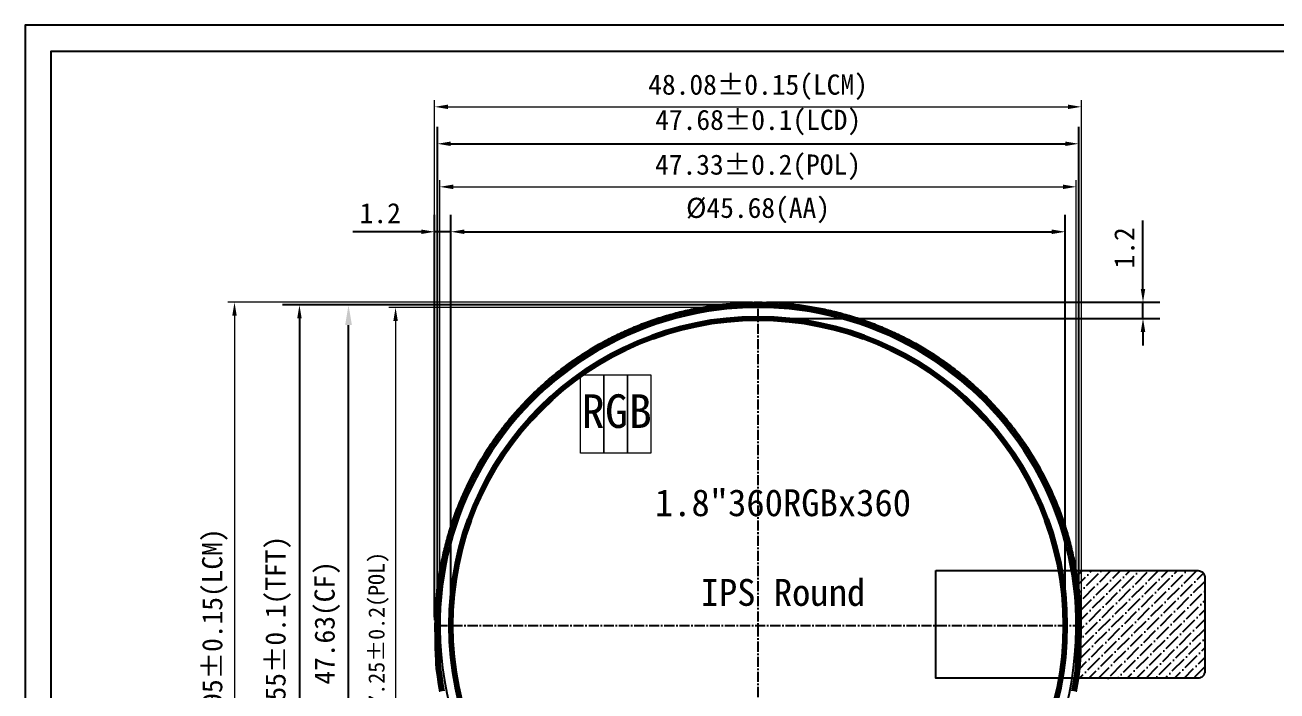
# Model space of a CAD drawing. Header units: millimetres. Extents: x 964 to 1197, y 231 to 421.
# Drawn here: x 963.7 to 1056.8, y 371.9 to 421.5 of the extents above; entities that cross this region are included whole.
import ezdxf

# ---------------------------------------------------------------- set-up
doc = ezdxf.new("R2010")
doc.units = ezdxf.units.MM
doc.linetypes.add('CENTER2', pattern=[1.125, 0.75, -0.125, 0.125, -0.125])
for name, color, linetype, lineweight in [('04.尺寸標註', 6, 'Continuous', 0), ('LAYOUT.drawing', 140, 'Continuous', 100), ('LCD_MAIN', 2, 'Continuous', 9), ('OUTLINE.drawing', 190, 'Continuous', 100)]:
    doc.layers.add(name, color=color, linetype=linetype, lineweight=lineweight)
doc.layers.add('dim', color=3, linetype='Continuous')
doc.layers.add('FRAME', color=154, linetype='Continuous')
doc.styles.get("Standard").update_dxf_attribs({"font": 'txt', "bigfont": 'gbcbig.shx'})
doc.styles.add('宋体', font='')
doc.styles.add('工程', font='gbenor.shx', dxfattribs={"width": 1.25, "bigfont": 'gbcbig.shx'})
doc.styles.get('宋体').set_extended_font_data('SimSun')
doc.dimstyles.get("Standard").update_dxf_attribs({"dimtxt": 0.18, "dimasz": 0.18, "dimexe": 0.18, "dimexo": 0.0625, "dimgap": 0.09, "dimtad": 0, "dimzin": 0, "dimdsep": 46, "dimtxsty": 'Standard', "dimcen": 0, "dimadec": 0, "dimazin": 0, "dimtfac": 1, "dimtofl": 0, "dimtmove": 0, "dimatfit": 3, "dimfxl": 1, "dimtolj": 1, "dimtzin": 0, "dimarcsym": 0})
doc.dimstyles.new('标准', dxfattribs={"dimtxt": 2, "dimasz": 1.8, "dimexe": 0.5, "dimexo": 0.4, "dimgap": 0.1, "dimtad": 1, "dimzin": 1, "dimdsep": 46, "dimtxsty": '工程', "dimblk": 'CLOSEDBLANK', "dimcen": 0.09, "dimclrd": 3, "dimclre": 3, "dimclrt": 3, "dimadec": 0, "dimazin": 0, "dimtfac": 1, "dimtofl": 0, "dimtmove": 0, "dimatfit": 3, "dimldrblk": 'CLOSEDBLANK', "dimfxl": 1, "dimtolj": 1, "dimlwd": 0, "dimlwe": 0, "dimarcsym": 0})

# ---------------------------------------------------------------- blocks, each defined once
blk = doc.blocks.new('*D97')
at = {"color": 7, "lineweight": 0, "transparency": 16777216}
for p, q in [((994.135, 377.191), (994.135, 415.868)), ((995.135, 415.368), (1041.219, 415.368)), ((1042.219, 377.191), (1042.219, 415.868))]:
    blk.add_line(p, q, dxfattribs=at)
at = {"color": 7, "transparency": 16777216}
for points in [[(995.135, 415.535), (995.135, 415.201), (994.135, 415.368)], [(1041.219, 415.535), (1041.219, 415.201), (1042.219, 415.368)]]:
    blk.add_solid(points, dxfattribs=at)
at = {"layer": 'Defpoints', "color": 0, "transparency": 16777216}
for p in [(1042.219, 415.368), (994.135, 376.791), (1042.219, 376.791)]:
    blk.add_point(p, dxfattribs=at)
at = {"color": 7, "transparency": 16777216, "insert": (1018.177, 416.823), "char_height": 1.5, "attachment_point": 5, "style": '宋体'}
blk.add_mtext('\\A1;48.08%%P0.15(LCM)', dxfattribs=at)
blk = doc.blocks.new('_ClosedBlank')
at = {"color": 0, "linetype": 'ByBlock', "lineweight": -2}
for p, q in [((-1, 0.167), (0, 0)), ((-1, 0.167), (-1, -0.167)), ((0, 0), (-1, -0.167))]:
    blk.add_line(p, q, dxfattribs=at)
blk = doc.blocks.new('*D98')
at = {"color": 7, "lineweight": 0, "transparency": 16777216}
for p, q in [((1017.777, 400.832), (978.752, 400.832)), ((979.252, 399.832), (979.252, 351.878)), ((1012.762, 350.878), (978.752, 350.878))]:
    blk.add_line(p, q, dxfattribs=at)
at = {"color": 7, "transparency": 16777216}
for points in [[(979.086, 399.832), (979.419, 399.832), (979.252, 400.832)], [(979.086, 351.878), (979.419, 351.878), (979.252, 350.878)]]:
    blk.add_solid(points, dxfattribs=at)
at = {"layer": 'Defpoints', "color": 0, "transparency": 16777216}
for p in [(1018.177, 400.832), (979.252, 350.878), (1013.162, 350.878)]:
    blk.add_point(p, dxfattribs=at)
at = {"color": 7, "transparency": 16777216, "insert": (977.797, 375.855), "char_height": 1.5, "attachment_point": 5, "rotation": 90, "style": '宋体'}
blk.add_mtext('\\A1;49.95%%P0.15(LCM)', dxfattribs=at)
blk = doc.blocks.new('*D101')
at = {"color": 7, "lineweight": 0, "transparency": 16777216}
for p, q in [((994.514, 377.186), (994.514, 409.919)), ((1041.84, 377.194), (1041.84, 409.919)), ((995.514, 409.419), (1040.84, 409.419))]:
    blk.add_line(p, q, dxfattribs=at)
at = {"color": 7, "transparency": 16777216}
for points in [[(995.514, 409.585), (995.514, 409.252), (994.514, 409.419)], [(1040.84, 409.585), (1040.84, 409.252), (1041.84, 409.419)]]:
    blk.add_solid(points, dxfattribs=at)
at = {"layer": 'Defpoints', "color": 0, "transparency": 16777216}
for p in [(1041.84, 409.419), (994.514, 376.786), (1041.84, 376.794)]:
    blk.add_point(p, dxfattribs=at)
at = {"color": 7, "transparency": 16777216, "insert": (1018.177, 410.874), "char_height": 1.5, "attachment_point": 5, "style": '宋体'}
blk.add_mtext('\\A1;47.33%%P0.2(POL)', dxfattribs=at)
blk = doc.blocks.new('*D102')
at = {"color": 7, "lineweight": 0, "transparency": 16777216}
for p, q in [((1017.777, 400.452), (990.73, 400.452)), ((991.23, 399.452), (991.23, 354.198)), ((1010.541, 353.198), (990.73, 353.198))]:
    blk.add_line(p, q, dxfattribs=at)
at = {"color": 7, "transparency": 16777216}
for points in [[(991.064, 399.452), (991.397, 399.452), (991.23, 400.452)], [(991.064, 354.198), (991.397, 354.198), (991.23, 353.198)]]:
    blk.add_solid(points, dxfattribs=at)
at = {"layer": 'Defpoints', "color": 0, "transparency": 16777216}
for p in [(1018.177, 400.452), (991.23, 353.198), (1010.941, 353.198)]:
    blk.add_point(p, dxfattribs=at)
at = {"color": 7, "transparency": 16777216, "insert": (989.966, 376.138), "char_height": 1.2, "attachment_point": 5, "rotation": 90, "style": '宋体'}
blk.add_mtext('\\A1;47.25%%P0.2(POL)', dxfattribs=at)
blk = doc.blocks.new('*D103')
at = {"layer": '04.尺寸標註', "color": 7, "lineweight": -2, "transparency": 16777216}
for p, q in [((995.335, 377.416), (995.335, 407.327)), ((1041.019, 377.415), (1041.019, 407.327)), ((996.335, 406.077), (1040.019, 406.077))]:
    blk.add_line(p, q, dxfattribs=at)
at = {"layer": '04.尺寸標註', "color": 7, "transparency": 16777216}
for points in [[(996.335, 406.244), (996.335, 405.911), (995.335, 406.077)], [(1040.019, 406.244), (1040.019, 405.911), (1041.019, 406.077)]]:
    blk.add_solid(points, dxfattribs=at)
at = {"layer": 'Defpoints', "color": 0, "transparency": 16777216}
for p in [(1041.019, 406.077), (995.335, 376.791), (1041.019, 376.79)]:
    blk.add_point(p, dxfattribs=at)
at = {"layer": '04.尺寸標註', "color": 7, "transparency": 16777216, "insert": (1018.177, 407.658), "char_height": 1.5, "attachment_point": 5, "style": '宋体'}
blk.add_mtext('%%C45.68(AA)', dxfattribs=at)
blk = doc.blocks.new('*D104')
at = {"layer": '04.尺寸標註', "color": 7, "lineweight": -2, "transparency": 16777216}
for p, q in [((994.335, 377.411), (994.335, 413.872)), ((1042.019, 377.415), (1042.019, 413.872)), ((995.335, 412.622), (1041.019, 412.622))]:
    blk.add_line(p, q, dxfattribs=at)
at = {"layer": '04.尺寸標註', "color": 7, "transparency": 16777216}
for points in [[(995.335, 412.788), (995.335, 412.455), (994.335, 412.622)], [(1041.019, 412.788), (1041.019, 412.455), (1042.019, 412.622)]]:
    blk.add_solid(points, dxfattribs=at)
at = {"layer": 'Defpoints', "color": 0, "transparency": 16777216}
for p in [(1042.019, 412.622), (994.335, 376.786), (1042.019, 376.79)]:
    blk.add_point(p, dxfattribs=at)
at = {"layer": '04.尺寸標註', "color": 7, "transparency": 16777216, "insert": (1018.187, 414.202), "char_height": 1.5, "attachment_point": 5, "style": '宋体'}
blk.add_mtext('47.68%%P0.1(LCD)', dxfattribs=at)
blk = doc.blocks.new('*D105')
at = {"layer": '04.尺寸標註', "color": 7, "lineweight": -2, "transparency": 16777216}
for p, q in [((1017.552, 400.632), (982.83, 400.632)), ((984.08, 399.632), (984.08, 352.078)), ((1012.561, 351.078), (982.83, 351.078))]:
    blk.add_line(p, q, dxfattribs=at)
at = {"layer": '04.尺寸標註', "color": 7, "transparency": 16777216}
for points in [[(983.914, 399.632), (984.247, 399.632), (984.08, 400.632)], [(983.914, 352.078), (984.247, 352.078), (984.08, 351.078)]]:
    blk.add_solid(points, dxfattribs=at)
at = {"layer": 'Defpoints', "color": 0, "transparency": 16777216}
for p in [(1018.177, 400.632), (984.08, 351.078), (1013.186, 351.078)]:
    blk.add_point(p, dxfattribs=at)
at = {"layer": '04.尺寸標註', "color": 7, "transparency": 16777216, "insert": (982.5, 375.813), "char_height": 1.5, "attachment_point": 5, "rotation": 90, "style": '宋体'}
blk.add_mtext('49.55%%P0.1(TFT)', dxfattribs=at)
blk = doc.blocks.new('*D106')
at = {"layer": '04.尺寸標註', "color": 7, "lineweight": -2, "transparency": 16777216}
for p, q in [((1017.552, 400.632), (986.481, 400.632)), ((987.731, 354.498), (987.731, 399.132)), ((1008.062, 352.998), (986.481, 352.998))]:
    blk.add_line(p, q, dxfattribs=at)
at = {"layer": '04.尺寸標註', "color": 7, "transparency": 16777216}
for points in [[(987.481, 399.132), (987.981, 399.132), (987.731, 400.632)], [(987.481, 354.498), (987.981, 354.498), (987.731, 352.998)]]:
    blk.add_solid(points, dxfattribs=at)
at = {"layer": 'Defpoints', "color": 0, "transparency": 16777216}
for p in [(987.731, 400.632), (1018.177, 400.632), (1008.687, 352.998)]:
    blk.add_point(p, dxfattribs=at)
at = {"layer": '04.尺寸標註', "color": 7, "transparency": 16777216, "insert": (986.15, 376.993), "char_height": 1.5, "attachment_point": 5, "rotation": 90, "style": '宋体'}
blk.add_mtext('47.63(CF)', dxfattribs=at)
blk = doc.blocks.new('*D107')
at = {"layer": '04.尺寸標註', "color": 7, "lineweight": -2, "transparency": 16777216}
for p, q in [((994.135, 377.416), (994.135, 407.327)), ((995.335, 377.411), (995.335, 407.327)), ((993.135, 406.077), (988.044, 406.077)), ((995.335, 406.077), (994.135, 406.077)), ((996.335, 406.077), (997.335, 406.077))]:
    blk.add_line(p, q, dxfattribs=at)
at = {"layer": '04.尺寸標註', "color": 7, "transparency": 16777216}
for points in [[(993.135, 406.244), (993.135, 405.911), (994.135, 406.077)], [(996.335, 406.244), (996.335, 405.911), (995.335, 406.077)]]:
    blk.add_solid(points, dxfattribs=at)
at = {"layer": 'Defpoints', "color": 0, "transparency": 16777216}
for p in [(994.135, 406.077), (994.135, 376.791), (995.335, 376.786)]:
    blk.add_point(p, dxfattribs=at)
at = {"layer": '04.尺寸標註', "color": 7, "transparency": 16777216, "insert": (990.089, 407.452), "char_height": 1.5, "attachment_point": 5, "style": '宋体'}
blk.add_mtext('1.2', dxfattribs=at)
blk = doc.blocks.new('*D108')
at = {"layer": '04.尺寸標註', "color": 7, "lineweight": -2, "transparency": 16777216}
for p, q in [((1046.798, 401.832), (1046.798, 406.923)), ((1018.802, 400.832), (1048.048, 400.832)), ((1046.798, 399.632), (1046.798, 400.832)), ((1018.802, 399.632), (1048.048, 399.632)), ((1046.798, 398.632), (1046.798, 397.632))]:
    blk.add_line(p, q, dxfattribs=at)
at = {"layer": '04.尺寸標註', "color": 7, "transparency": 16777216}
for points in [[(1046.631, 401.832), (1046.965, 401.832), (1046.798, 400.832)], [(1046.631, 398.632), (1046.965, 398.632), (1046.798, 399.632)]]:
    blk.add_solid(points, dxfattribs=at)
at = {"layer": 'Defpoints', "color": 0, "transparency": 16777216}
for p in [(1018.177, 400.832), (1046.798, 400.832), (1018.177, 399.632)]:
    blk.add_point(p, dxfattribs=at)
at = {"layer": '04.尺寸標註', "color": 7, "transparency": 16777216, "insert": (1045.423, 404.878), "char_height": 1.5, "attachment_point": 5, "rotation": 90, "style": '宋体'}
blk.add_mtext('1.2', dxfattribs=at)

msp = doc.modelspace()

# ---------------------------------------------------------------- hatches: boundary and pattern name
at = {"layer": 'dim'}
h = msp.add_hatch(dxfattribs=at)
h.set_pattern_fill('ANSI36', color=5, scale=4, style=0)
h.set_pattern_definition([(45, (341.6884, -4044.76467), (0.265165043, 0.972271824), [1.25, -0.25, 0, -0.25])])
h.paths.add_polyline_path([(1051.394, 380.383, 0.414214), (1050.894, 380.883), (1042.044, 380.883), (1042.044, 372.883), (1050.894, 372.883, 0.414214), (1051.394, 373.383)])

# ---------------------------------------------------------------- linework, layer by layer
at = {"color": 1, "linetype": 'CENTER2'}
for p, q in [((1018.177, 348.976), (1018.177, 400.632)), ((994.335, 376.794), (1042.019, 376.794))]:
    msp.add_line(p, q, dxfattribs=at)
at = {"color": 6}
for centre, radius, start, end in [((1018.177, 376.789), 23.663, 359.43629, 180.56371), ((1019.769, 376.861), 25.256, 180.69161, 249.54149), ((1016.585, 376.861), 25.256, 290.4585, 359.30841)]:
    msp.add_arc(centre, radius, start, end, dxfattribs=at)
at = {"layer": 'dim', "color": 5}
msp.add_lwpolyline([(1031.394, 380.883), (1050.894, 380.883, -0.414214), (1051.394, 380.383), (1051.394, 373.383, -0.414214), (1050.894, 372.883), (1031.394, 372.883)], format="xyb", close=True, dxfattribs=at)
at = {"layer": 'FRAME', "color": 7}
for points in [[(1197.348, 421.451), (963.68, 421.451), (963.68, 230.673), (1197.348, 230.673)], [(1195.401, 232.173), (965.628, 232.173), (965.628, 419.504), (1195.401, 419.504)]]:
    msp.add_lwpolyline(points, close=True, dxfattribs=at)
at = {"layer": 'LAYOUT.drawing', "color": 7, "linetype": 'Continuous', "lineweight": 9}
msp.add_lwpolyline([(1041.849, 371.867), (1041.948, 372.408), (1042.041, 372.982), (1042.125, 373.606), (1042.154, 373.937), (1042.164, 374.187), (1042.189, 374.66), (1042.201, 375.135), (1042.21, 375.608), (1042.216, 376.081), (1042.219, 376.554), (1042.219, 376.791), (1042.218, 376.938), (1042.217, 377.085), (1042.215, 377.233), (1042.212, 377.38), (1042.207, 377.528), (1042.202, 377.675), (1042.197, 377.823), (1042.19, 377.97), (1042.182, 378.117), (1042.174, 378.264), (1042.164, 378.412), (1042.154, 378.559), (1042.142, 378.706), (1042.13, 378.853), (1042.117, 379), (1042.103, 379.147), (1042.088, 379.293), (1042.072, 379.44), (1042.056, 379.587), (1042.038, 379.733), (1042.019, 379.88), (1042, 380.026), (1041.98, 380.172), (1041.959, 380.318), (1041.936, 380.464), (1041.913, 380.609), (1041.89, 380.755), (1041.865, 380.9), (1041.839, 381.046), (1041.813, 381.191), (1041.785, 381.336), (1041.757, 381.481), (1041.728, 381.625), (1041.697, 381.77), (1041.666, 381.914), (1041.635, 382.058), (1041.602, 382.202), (1041.568, 382.345), (1041.534, 382.489), (1041.498, 382.632), (1041.462, 382.775), (1041.425, 382.918), (1041.387, 383.06), (1041.348, 383.202), (1041.308, 383.345), (1041.267, 383.486), (1041.226, 383.628), (1041.184, 383.769), (1041.14, 383.91), (1041.096, 384.051), (1041.051, 384.192), (1041.005, 384.332), (1040.959, 384.472), (1040.911, 384.611), (1040.863, 384.751), (1040.813, 384.89), (1040.763, 385.028), (1040.712, 385.167), (1040.66, 385.305), (1040.608, 385.443), (1040.554, 385.58), (1040.5, 385.717), (1040.445, 385.854), (1040.389, 385.991), (1040.332, 386.127), (1040.274, 386.263), (1040.216, 386.398), (1040.156, 386.533), (1040.096, 386.668), (1040.035, 386.802), (1039.973, 386.936), (1039.91, 387.069), (1039.847, 387.203), (1039.783, 387.335), (1039.718, 387.468), (1039.652, 387.6), (1039.585, 387.731), (1039.517, 387.862), (1039.449, 387.993), (1039.38, 388.124), (1039.31, 388.253), (1039.239, 388.383), (1039.168, 388.512), (1039.095, 388.64), (1039.022, 388.769), (1038.948, 388.896), (1038.874, 389.023), (1038.798, 389.15), (1038.722, 389.277), (1038.645, 389.402), (1038.567, 389.528), (1038.489, 389.653), (1038.409, 389.777), (1038.329, 389.901), (1038.249, 390.024), (1038.167, 390.147), (1038.085, 390.27), (1038.002, 390.392), (1037.918, 390.513), (1037.833, 390.634), (1037.748, 390.754), (1037.662, 390.874), (1037.575, 390.993), (1037.487, 391.112), (1037.399, 391.23), (1037.31, 391.348), (1037.221, 391.465), (1037.13, 391.582), (1037.039, 391.698), (1036.947, 391.813), (1036.855, 391.928), (1036.761, 392.042), (1036.668, 392.156), (1036.573, 392.269), (1036.478, 392.382), (1036.382, 392.494), (1036.285, 392.605), (1036.187, 392.716), (1036.089, 392.826), (1035.991, 392.936), (1035.891, 393.045), (1035.791, 393.153), (1035.691, 393.261), (1035.589, 393.368), (1035.487, 393.475), (1035.384, 393.581), (1035.281, 393.686), (1035.177, 393.79), (1035.072, 393.894), (1034.967, 393.998), (1034.861, 394.1), (1034.755, 394.203), (1034.648, 394.304), (1034.54, 394.405), (1034.431, 394.505), (1034.322, 394.604), (1034.213, 394.703), (1034.103, 394.801), (1033.992, 394.898), (1033.88, 394.995), (1033.768, 395.091), (1033.656, 395.186), (1033.543, 395.281), (1033.429, 395.375), (1033.315, 395.468), (1033.2, 395.561), (1033.084, 395.653), (1032.968, 395.744), (1032.852, 395.834), (1032.734, 395.924), (1032.617, 396.013), (1032.499, 396.101), (1032.38, 396.188), (1032.261, 396.275), (1032.141, 396.361), (1032.02, 396.447), (1031.899, 396.531), (1031.778, 396.615), (1031.656, 396.698), (1031.534, 396.78), (1031.411, 396.862), (1031.287, 396.943), (1031.164, 397.023), (1031.039, 397.102), (1030.914, 397.181), (1030.789, 397.258), (1030.663, 397.335), (1030.537, 397.412), (1030.41, 397.487), (1030.283, 397.562), (1030.155, 397.636), (1030.027, 397.709), (1029.898, 397.781), (1029.769, 397.853), (1029.64, 397.923), (1029.51, 397.993), (1029.38, 398.062), (1029.249, 398.131), (1029.118, 398.198), (1028.986, 398.265), (1028.854, 398.331), (1028.722, 398.396), (1028.589, 398.46), (1028.456, 398.524), (1028.322, 398.587), (1028.189, 398.648), (1028.054, 398.709), (1027.92, 398.77), (1027.785, 398.829), (1027.649, 398.888), (1027.513, 398.945), (1027.377, 399.002), (1027.241, 399.058), (1027.104, 399.113), (1026.967, 399.168), (1026.829, 399.221), (1026.692, 399.274), (1026.553, 399.326), (1026.415, 399.377), (1026.276, 399.427), (1026.137, 399.476), (1025.998, 399.524), (1025.858, 399.572), (1025.718, 399.619), (1025.578, 399.665), (1025.438, 399.71), (1025.297, 399.754), (1025.156, 399.797), (1025.014, 399.839), (1024.873, 399.881), (1024.731, 399.922), (1024.589, 399.961), (1024.447, 400), (1024.304, 400.038), (1024.161, 400.075), (1024.018, 400.112), (1023.875, 400.147), (1023.732, 400.182), (1023.588, 400.215), (1023.444, 400.248), (1023.3, 400.28), (1023.156, 400.311), (1023.012, 400.341), (1022.867, 400.37), (1022.722, 400.399), (1022.577, 400.426), (1022.432, 400.453), (1022.287, 400.478), (1022.142, 400.503), (1021.996, 400.527), (1021.85, 400.55), (1021.704, 400.572), (1021.558, 400.593), (1021.412, 400.613), (1021.266, 400.633), (1021.12, 400.651), (1020.973, 400.669), (1020.827, 400.686), (1020.68, 400.702), (1020.533, 400.716), (1020.386, 400.73), (1020.239, 400.744), (1020.092, 400.756), (1019.945, 400.767), (1019.798, 400.777), (1019.651, 400.787), (1019.504, 400.796), (1019.356, 400.803), (1019.209, 400.81), (1019.062, 400.816), (1018.914, 400.821), (1018.767, 400.825), (1018.619, 400.828), (1018.472, 400.83), (1018.324, 400.832), (1018.177, 400.832), (1018.029, 400.832), (1017.882, 400.83), (1017.734, 400.828), (1017.587, 400.825), (1017.439, 400.821), (1017.292, 400.816), (1017.144, 400.81), (1016.997, 400.803), (1016.85, 400.796), (1016.702, 400.787), (1016.555, 400.777), (1016.408, 400.767), (1016.261, 400.756), (1016.114, 400.744), (1015.967, 400.73), (1015.82, 400.716), (1015.673, 400.702), (1015.527, 400.686), (1015.38, 400.669), (1015.234, 400.651), (1015.087, 400.633), (1014.941, 400.613), (1014.795, 400.593), (1014.649, 400.572), (1014.503, 400.55), (1014.357, 400.527), (1014.212, 400.503), (1014.066, 400.478), (1013.921, 400.453), (1013.776, 400.426), (1013.631, 400.399), (1013.486, 400.37), (1013.342, 400.341), (1013.197, 400.311), (1013.053, 400.28), (1012.909, 400.248), (1012.765, 400.215), (1012.622, 400.182), (1012.478, 400.147), (1012.335, 400.112), (1012.192, 400.075), (1012.049, 400.038), (1011.907, 400), (1011.764, 399.961), (1011.622, 399.922), (1011.481, 399.881), (1011.339, 399.839), (1011.198, 399.797), (1011.057, 399.754), (1010.916, 399.71), (1010.775, 399.665), (1010.635, 399.619), (1010.495, 399.572), (1010.356, 399.524), (1010.216, 399.476), (1010.077, 399.427), (1009.939, 399.377), (1009.8, 399.326), (1009.662, 399.274), (1009.524, 399.221), (1009.387, 399.168), (1009.25, 399.113), (1009.113, 399.058), (1008.976, 399.002), (1008.84, 398.945), (1008.704, 398.888), (1008.569, 398.829), (1008.434, 398.77), (1008.299, 398.709), (1008.165, 398.648), (1008.031, 398.587), (1007.897, 398.524), (1007.764, 398.46), (1007.632, 398.396), (1007.499, 398.331), (1007.367, 398.265), (1007.236, 398.198), (1007.104, 398.131), (1006.974, 398.062), (1006.843, 397.993), (1006.714, 397.923), (1006.584, 397.853), (1006.455, 397.781), (1006.326, 397.709), (1006.198, 397.636), (1006.071, 397.562), (1005.943, 397.487), (1005.817, 397.412), (1005.69, 397.335), (1005.565, 397.258), (1005.439, 397.181), (1005.314, 397.102), (1005.19, 397.023), (1005.066, 396.943), (1004.943, 396.862), (1004.82, 396.78), (1004.697, 396.698), (1004.575, 396.615), (1004.454, 396.531), (1004.333, 396.447), (1004.213, 396.361), (1004.093, 396.275), (1003.974, 396.188), (1003.855, 396.101), (1003.737, 396.013), (1003.619, 395.924), (1003.502, 395.834), (1003.385, 395.744), (1003.269, 395.653), (1003.154, 395.561), (1003.039, 395.468), (1002.925, 395.375), (1002.811, 395.281), (1002.698, 395.186), (1002.585, 395.091), (1002.473, 394.995), (1002.362, 394.898), (1002.251, 394.801), (1002.141, 394.703), (1002.031, 394.604), (1001.922, 394.505), (1001.814, 394.405), (1001.706, 394.304), (1001.599, 394.203), (1001.492, 394.1), (1001.386, 393.998), (1001.281, 393.894), (1001.176, 393.79), (1001.073, 393.686), (1000.969, 393.581), (1000.866, 393.475), (1000.764, 393.368), (1000.663, 393.261), (1000.562, 393.153), (1000.462, 393.045), (1000.363, 392.936), (1000.264, 392.826), (1000.166, 392.716), (1000.069, 392.605), (999.972, 392.494), (999.876, 392.382), (999.781, 392.269), (999.686, 392.156), (999.592, 392.042), (999.499, 391.928), (999.406, 391.813), (999.314, 391.698), (999.223, 391.582), (999.133, 391.465), (999.043, 391.348), (998.954, 391.23), (998.866, 391.112), (998.779, 390.993), (998.692, 390.874), (998.606, 390.754), (998.52, 390.634), (998.436, 390.513), (998.352, 390.392), (998.269, 390.27), (998.187, 390.147), (998.105, 390.024), (998.024, 389.901), (997.944, 389.777), (997.865, 389.653), (997.786, 389.528), (997.708, 389.402), (997.631, 389.277), (997.555, 389.15), (997.48, 389.023), (997.405, 388.896), (997.331, 388.769), (997.258, 388.64), (997.186, 388.512), (997.114, 388.383), (997.044, 388.253), (996.974, 388.124), (996.904, 387.993), (996.836, 387.862), (996.769, 387.731), (996.702, 387.6), (996.636, 387.468), (996.571, 387.335), (996.507, 387.203), (996.443, 387.069), (996.38, 386.936), (996.319, 386.802), (996.258, 386.668), (996.197, 386.533), (996.138, 386.398), (996.079, 386.263), (996.022, 386.127), (995.965, 385.991), (995.909, 385.854), (995.854, 385.717), (995.799, 385.58), (995.746, 385.443), (995.693, 385.305), (995.641, 385.167), (995.59, 385.028), (995.54, 384.89), (995.491, 384.751), (995.442, 384.611), (995.395, 384.472), (995.348, 384.332), (995.302, 384.192), (995.257, 384.051), (995.213, 383.91), (995.17, 383.769), (995.128, 383.628), (995.086, 383.486), (995.045, 383.345), (995.006, 383.202), (994.967, 383.06), (994.929, 382.918), (994.892, 382.775), (994.855, 382.632), (994.82, 382.489), (994.785, 382.345), (994.752, 382.202), (994.719, 382.058), (994.687, 381.914), (994.656, 381.77), (994.626, 381.625), (994.597, 381.481), (994.568, 381.336), (994.541, 381.191), (994.514, 381.046), (994.489, 380.9), (994.464, 380.755), (994.44, 380.609), (994.417, 380.464), (994.395, 380.318), (994.374, 380.172), (994.353, 380.026), (994.334, 379.88), (994.316, 379.733), (994.298, 379.587), (994.281, 379.44), (994.265, 379.293), (994.251, 379.147), (994.237, 379), (994.223, 378.853), (994.211, 378.706), (994.2, 378.559), (994.19, 378.412), (994.18, 378.264), (994.171, 378.117), (994.164, 377.97), (994.157, 377.823), (994.151, 377.675), (994.146, 377.528), (994.142, 377.38), (994.139, 377.233), (994.137, 377.085), (994.135, 376.938), (994.135, 376.791), (994.135, 376.554), (994.138, 376.081), (994.144, 375.608), (994.153, 375.135), (994.165, 374.66), (994.19, 374.187), (994.199, 373.937), (994.228, 373.606), (994.313, 372.982), (994.405, 372.408), (994.505, 371.867)], dxfattribs=at)
at = {"layer": 'LAYOUT.drawing', "color": 4, "linetype": 'Continuous', "lineweight": 100}
msp.add_lwpolyline([(1041.652, 371.904), (1041.751, 372.442), (1041.843, 373.011), (1041.926, 373.629), (1041.955, 373.95), (1041.964, 374.196), (1041.989, 374.668), (1042.001, 375.139), (1042.01, 375.611), (1042.016, 376.083), (1042.019, 376.554), (1042.019, 376.79), (1042.018, 376.936), (1042.017, 377.083), (1042.015, 377.229), (1042.012, 377.375), (1042.008, 377.522), (1042.003, 377.668), (1041.997, 377.814), (1041.99, 377.96), (1041.982, 378.106), (1041.974, 378.252), (1041.964, 378.398), (1041.954, 378.544), (1041.943, 378.69), (1041.931, 378.836), (1041.918, 378.981), (1041.904, 379.127), (1041.889, 379.273), (1041.873, 379.418), (1041.857, 379.563), (1041.839, 379.709), (1041.821, 379.854), (1041.802, 379.999), (1041.782, 380.144), (1041.761, 380.289), (1041.739, 380.433), (1041.716, 380.578), (1041.692, 380.722), (1041.668, 380.866), (1041.642, 381.01), (1041.616, 381.154), (1041.589, 381.298), (1041.561, 381.442), (1041.532, 381.585), (1041.502, 381.728), (1041.471, 381.871), (1041.439, 382.014), (1041.407, 382.157), (1041.374, 382.299), (1041.339, 382.441), (1041.304, 382.583), (1041.268, 382.725), (1041.231, 382.867), (1041.194, 383.008), (1041.155, 383.149), (1041.116, 383.29), (1041.075, 383.431), (1041.034, 383.571), (1040.992, 383.711), (1040.949, 383.851), (1040.905, 383.991), (1040.861, 384.13), (1040.815, 384.269), (1040.769, 384.408), (1040.722, 384.546), (1040.674, 384.684), (1040.625, 384.822), (1040.575, 384.96), (1040.525, 385.097), (1040.473, 385.234), (1040.421, 385.371), (1040.368, 385.507), (1040.314, 385.643), (1040.259, 385.779), (1040.204, 385.914), (1040.147, 386.049), (1040.09, 386.184), (1040.032, 386.318), (1039.973, 386.452), (1039.914, 386.586), (1039.853, 386.719), (1039.792, 386.852), (1039.73, 386.984), (1039.667, 387.116), (1039.603, 387.248), (1039.538, 387.379), (1039.473, 387.51), (1039.407, 387.64), (1039.34, 387.77), (1039.272, 387.9), (1039.204, 388.029), (1039.134, 388.158), (1039.064, 388.286), (1038.993, 388.414), (1038.921, 388.542), (1038.849, 388.669), (1038.776, 388.796), (1038.702, 388.922), (1038.627, 389.047), (1038.551, 389.173), (1038.475, 389.297), (1038.398, 389.422), (1038.32, 389.546), (1038.241, 389.669), (1038.162, 389.792), (1038.082, 389.914), (1038.001, 390.036), (1037.919, 390.157), (1037.837, 390.278), (1037.753, 390.399), (1037.67, 390.519), (1037.585, 390.638), (1037.5, 390.757), (1037.414, 390.875), (1037.327, 390.993), (1037.239, 391.11), (1037.151, 391.227), (1037.062, 391.343), (1036.973, 391.459), (1036.882, 391.574), (1036.791, 391.688), (1036.699, 391.802), (1036.607, 391.915), (1036.514, 392.028), (1036.42, 392.14), (1036.325, 392.252), (1036.23, 392.363), (1036.134, 392.474), (1036.038, 392.584), (1035.94, 392.693), (1035.843, 392.801), (1035.744, 392.91), (1035.645, 393.017), (1035.545, 393.124), (1035.444, 393.23), (1035.343, 393.336), (1035.241, 393.441), (1035.139, 393.545), (1035.036, 393.649), (1034.932, 393.752), (1034.827, 393.855), (1034.722, 393.956), (1034.617, 394.058), (1034.511, 394.158), (1034.404, 394.258), (1034.296, 394.357), (1034.188, 394.456), (1034.079, 394.554), (1033.97, 394.651), (1033.86, 394.748), (1033.75, 394.844), (1033.639, 394.939), (1033.527, 395.033), (1033.415, 395.127), (1033.302, 395.22), (1033.189, 395.313), (1033.075, 395.405), (1032.96, 395.496), (1032.845, 395.586), (1032.73, 395.676), (1032.613, 395.765), (1032.497, 395.853), (1032.379, 395.94), (1032.262, 396.027), (1032.143, 396.113), (1032.025, 396.198), (1031.905, 396.283), (1031.785, 396.367), (1031.665, 396.45), (1031.544, 396.532), (1031.423, 396.614), (1031.301, 396.695), (1031.178, 396.775), (1031.056, 396.855), (1030.932, 396.933), (1030.808, 397.011), (1030.684, 397.088), (1030.559, 397.165), (1030.434, 397.24), (1030.308, 397.315), (1030.182, 397.389), (1030.055, 397.462), (1029.928, 397.535), (1029.801, 397.607), (1029.673, 397.677), (1029.545, 397.748), (1029.416, 397.817), (1029.287, 397.886), (1029.157, 397.953), (1029.027, 398.02), (1028.896, 398.086), (1028.766, 398.152), (1028.634, 398.216), (1028.503, 398.28), (1028.371, 398.343), (1028.238, 398.405), (1028.105, 398.467), (1027.972, 398.527), (1027.839, 398.587), (1027.705, 398.646), (1027.57, 398.704), (1027.436, 398.761), (1027.301, 398.817), (1027.165, 398.873), (1027.03, 398.928), (1026.894, 398.982), (1026.757, 399.035), (1026.621, 399.087), (1026.484, 399.138), (1026.346, 399.189), (1026.209, 399.238), (1026.071, 399.287), (1025.933, 399.335), (1025.794, 399.383), (1025.656, 399.429), (1025.517, 399.474), (1025.377, 399.519), (1025.238, 399.563), (1025.098, 399.606), (1024.958, 399.648), (1024.817, 399.689), (1024.677, 399.729), (1024.536, 399.769), (1024.395, 399.807), (1024.253, 399.845), (1024.112, 399.882), (1023.97, 399.918), (1023.828, 399.953), (1023.686, 399.987), (1023.543, 400.02), (1023.401, 400.053), (1023.258, 400.084), (1023.115, 400.115), (1022.971, 400.145), (1022.828, 400.174), (1022.685, 400.202), (1022.541, 400.229), (1022.397, 400.256), (1022.253, 400.281), (1022.109, 400.306), (1021.964, 400.329), (1021.82, 400.352), (1021.675, 400.374), (1021.53, 400.395), (1021.385, 400.415), (1021.24, 400.435), (1021.095, 400.453), (1020.95, 400.47), (1020.805, 400.487), (1020.659, 400.503), (1020.514, 400.517), (1020.368, 400.531), (1020.222, 400.544), (1020.077, 400.556), (1019.931, 400.568), (1019.785, 400.578), (1019.639, 400.587), (1019.493, 400.596), (1019.347, 400.603), (1019.2, 400.61), (1019.054, 400.616), (1018.908, 400.621), (1018.762, 400.625), (1018.616, 400.628), (1018.469, 400.63), (1018.323, 400.632), (1018.177, 400.632), (1018.03, 400.632), (1017.884, 400.63), (1017.738, 400.628), (1017.592, 400.625), (1017.445, 400.621), (1017.299, 400.616), (1017.153, 400.61), (1017.007, 400.603), (1016.861, 400.596), (1016.715, 400.587), (1016.569, 400.578), (1016.423, 400.568), (1016.277, 400.556), (1016.131, 400.544), (1015.985, 400.531), (1015.84, 400.517), (1015.694, 400.503), (1015.549, 400.487), (1015.403, 400.47), (1015.258, 400.453), (1015.113, 400.435), (1014.968, 400.415), (1014.823, 400.395), (1014.678, 400.374), (1014.534, 400.352), (1014.389, 400.329), (1014.245, 400.306), (1014.101, 400.281), (1013.957, 400.256), (1013.813, 400.229), (1013.669, 400.202), (1013.525, 400.174), (1013.382, 400.145), (1013.239, 400.115), (1013.096, 400.084), (1012.953, 400.053), (1012.81, 400.02), (1012.668, 399.987), (1012.526, 399.953), (1012.384, 399.918), (1012.242, 399.882), (1012.1, 399.845), (1011.959, 399.807), (1011.818, 399.769), (1011.677, 399.729), (1011.536, 399.689), (1011.396, 399.648), (1011.256, 399.606), (1011.116, 399.563), (1010.976, 399.519), (1010.837, 399.474), (1010.698, 399.429), (1010.559, 399.383), (1010.421, 399.335), (1010.283, 399.287), (1010.145, 399.238), (1010.007, 399.189), (1009.87, 399.138), (1009.733, 399.087), (1009.596, 399.035), (1009.46, 398.982), (1009.324, 398.928), (1009.188, 398.873), (1009.053, 398.817), (1008.918, 398.761), (1008.783, 398.704), (1008.649, 398.646), (1008.515, 398.587), (1008.381, 398.527), (1008.248, 398.467), (1008.115, 398.405), (1007.983, 398.343), (1007.851, 398.28), (1007.719, 398.216), (1007.588, 398.152), (1007.457, 398.086), (1007.327, 398.02), (1007.197, 397.953), (1007.067, 397.886), (1006.938, 397.817), (1006.809, 397.748), (1006.681, 397.677), (1006.553, 397.607), (1006.425, 397.535), (1006.298, 397.462), (1006.171, 397.389), (1006.045, 397.315), (1005.92, 397.24), (1005.794, 397.165), (1005.669, 397.088), (1005.545, 397.011), (1005.421, 396.933), (1005.298, 396.855), (1005.175, 396.775), (1005.053, 396.695), (1004.931, 396.614), (1004.809, 396.532), (1004.689, 396.45), (1004.568, 396.367), (1004.448, 396.283), (1004.329, 396.198), (1004.21, 396.113), (1004.092, 396.027), (1003.974, 395.94), (1003.857, 395.853), (1003.74, 395.765), (1003.624, 395.676), (1003.508, 395.586), (1003.393, 395.496), (1003.279, 395.405), (1003.165, 395.313), (1003.052, 395.22), (1002.939, 395.127), (1002.827, 395.033), (1002.715, 394.939), (1002.604, 394.844), (1002.493, 394.748), (1002.383, 394.651), (1002.274, 394.554), (1002.165, 394.456), (1002.057, 394.357), (1001.95, 394.258), (1001.843, 394.158), (1001.737, 394.058), (1001.631, 393.956), (1001.526, 393.855), (1001.422, 393.752), (1001.318, 393.649), (1001.215, 393.545), (1001.112, 393.441), (1001.01, 393.336), (1000.909, 393.23), (1000.809, 393.124), (1000.709, 393.017), (1000.61, 392.91), (1000.511, 392.801), (1000.413, 392.693), (1000.316, 392.584), (1000.219, 392.474), (1000.123, 392.363), (1000.028, 392.252), (999.934, 392.14), (999.84, 392.028), (999.747, 391.915), (999.654, 391.802), (999.562, 391.688), (999.471, 391.574), (999.381, 391.459), (999.291, 391.343), (999.202, 391.227), (999.114, 391.11), (999.027, 390.993), (998.94, 390.875), (998.854, 390.757), (998.769, 390.638), (998.684, 390.519), (998.6, 390.399), (998.517, 390.278), (998.435, 390.157), (998.353, 390.036), (998.272, 389.914), (998.192, 389.792), (998.112, 389.669), (998.034, 389.546), (997.956, 389.422), (997.879, 389.297), (997.802, 389.173), (997.727, 389.047), (997.652, 388.922), (997.578, 388.796), (997.505, 388.669), (997.432, 388.542), (997.36, 388.414), (997.289, 388.286), (997.219, 388.158), (997.15, 388.029), (997.081, 387.9), (997.014, 387.77), (996.947, 387.64), (996.881, 387.51), (996.815, 387.379), (996.751, 387.248), (996.687, 387.116), (996.624, 386.984), (996.562, 386.852), (996.5, 386.719), (996.44, 386.586), (996.38, 386.452), (996.321, 386.318), (996.263, 386.184), (996.206, 386.049), (996.15, 385.914), (996.094, 385.779), (996.039, 385.643), (995.985, 385.507), (995.932, 385.371), (995.88, 385.234), (995.829, 385.097), (995.778, 384.96), (995.728, 384.822), (995.68, 384.684), (995.632, 384.546), (995.584, 384.408), (995.538, 384.269), (995.493, 384.13), (995.448, 383.991), (995.404, 383.851), (995.361, 383.711), (995.319, 383.571), (995.278, 383.431), (995.238, 383.29), (995.198, 383.149), (995.16, 383.008), (995.122, 382.867), (995.085, 382.725), (995.049, 382.583), (995.014, 382.441), (994.98, 382.299), (994.947, 382.157), (994.914, 382.014), (994.882, 381.871), (994.852, 381.728), (994.822, 381.585), (994.793, 381.442), (994.765, 381.298), (994.738, 381.154), (994.711, 381.01), (994.686, 380.866), (994.661, 380.722), (994.638, 380.578), (994.615, 380.433), (994.593, 380.289), (994.572, 380.144), (994.552, 379.999), (994.532, 379.854), (994.514, 379.709), (994.497, 379.563), (994.48, 379.418), (994.464, 379.273), (994.45, 379.127), (994.436, 378.981), (994.423, 378.836), (994.411, 378.69), (994.399, 378.544), (994.389, 378.398), (994.38, 378.252), (994.371, 378.106), (994.363, 377.96), (994.357, 377.814), (994.351, 377.668), (994.346, 377.522), (994.342, 377.375), (994.339, 377.229), (994.337, 377.083), (994.335, 376.936), (994.335, 376.79), (994.335, 376.554), (994.338, 376.083), (994.344, 375.611), (994.353, 375.139), (994.364, 374.668), (994.389, 374.196), (994.399, 373.95), (994.427, 373.629), (994.511, 373.011), (994.603, 372.442), (994.701, 371.904)], dxfattribs=at)
msp.add_lwpolyline([(1041.652, 371.904), (1041.751, 372.442), (1041.843, 373.011), (1041.926, 373.629), (1041.955, 373.95), (1041.964, 374.196), (1041.989, 374.668), (1042.001, 375.139), (1042.01, 375.611), (1042.016, 376.083), (1042.019, 376.554), (1042.019, 376.79), (1042.018, 376.936), (1042.017, 377.083), (1042.015, 377.229), (1042.012, 377.375), (1042.008, 377.522), (1042.003, 377.668), (1041.997, 377.814), (1041.99, 377.96), (1041.982, 378.106), (1041.974, 378.252), (1041.964, 378.398), (1041.954, 378.544), (1041.943, 378.69), (1041.931, 378.836), (1041.918, 378.981), (1041.904, 379.127), (1041.889, 379.273), (1041.873, 379.418), (1041.857, 379.563), (1041.839, 379.709), (1041.821, 379.854), (1041.802, 379.999), (1041.782, 380.144), (1041.761, 380.289), (1041.739, 380.433), (1041.716, 380.578), (1041.692, 380.722), (1041.668, 380.866), (1041.642, 381.01), (1041.616, 381.154), (1041.589, 381.298), (1041.561, 381.442), (1041.532, 381.585), (1041.502, 381.728), (1041.471, 381.871), (1041.439, 382.014), (1041.407, 382.157), (1041.374, 382.299), (1041.339, 382.441), (1041.304, 382.583), (1041.268, 382.725), (1041.231, 382.867), (1041.194, 383.008), (1041.155, 383.149), (1041.116, 383.29), (1041.075, 383.431), (1041.034, 383.571), (1040.992, 383.711), (1040.949, 383.851), (1040.905, 383.991), (1040.861, 384.13), (1040.815, 384.269), (1040.769, 384.408), (1040.722, 384.546), (1040.674, 384.684), (1040.625, 384.822), (1040.575, 384.96), (1040.525, 385.097), (1040.473, 385.234), (1040.421, 385.371), (1040.368, 385.507), (1040.314, 385.643), (1040.259, 385.779), (1040.204, 385.914), (1040.147, 386.049), (1040.09, 386.184), (1040.032, 386.318), (1039.973, 386.452), (1039.914, 386.586), (1039.853, 386.719), (1039.792, 386.852), (1039.73, 386.984), (1039.667, 387.116), (1039.603, 387.248), (1039.538, 387.379), (1039.473, 387.51), (1039.407, 387.64), (1039.34, 387.77), (1039.272, 387.9), (1039.204, 388.029), (1039.134, 388.158), (1039.064, 388.286), (1038.993, 388.414), (1038.921, 388.542), (1038.849, 388.669), (1038.776, 388.796), (1038.702, 388.922), (1038.627, 389.047), (1038.551, 389.173), (1038.475, 389.297), (1038.398, 389.422), (1038.32, 389.546), (1038.241, 389.669), (1038.162, 389.792), (1038.082, 389.914), (1038.001, 390.036), (1037.919, 390.157), (1037.837, 390.278), (1037.753, 390.399), (1037.67, 390.519), (1037.585, 390.638), (1037.5, 390.757), (1037.414, 390.875), (1037.327, 390.993), (1037.239, 391.11), (1037.151, 391.227), (1037.062, 391.343), (1036.973, 391.459), (1036.882, 391.574), (1036.791, 391.688), (1036.699, 391.802), (1036.607, 391.915), (1036.514, 392.028), (1036.42, 392.14), (1036.325, 392.252), (1036.23, 392.363), (1036.134, 392.474), (1036.038, 392.584), (1035.94, 392.693), (1035.843, 392.801), (1035.744, 392.91), (1035.645, 393.017), (1035.545, 393.124), (1035.444, 393.23), (1035.343, 393.336), (1035.241, 393.441), (1035.139, 393.545), (1035.036, 393.649), (1034.932, 393.752), (1034.827, 393.855), (1034.722, 393.956), (1034.617, 394.058), (1034.511, 394.158), (1034.404, 394.258), (1034.296, 394.357), (1034.188, 394.456), (1034.079, 394.554), (1033.97, 394.651), (1033.86, 394.748), (1033.75, 394.844), (1033.639, 394.939), (1033.527, 395.033), (1033.415, 395.127), (1033.302, 395.22), (1033.189, 395.313), (1033.075, 395.405), (1032.96, 395.496), (1032.845, 395.586), (1032.73, 395.676), (1032.613, 395.765), (1032.497, 395.853), (1032.379, 395.94), (1032.262, 396.027), (1032.143, 396.113), (1032.025, 396.198), (1031.905, 396.283), (1031.785, 396.367), (1031.665, 396.45), (1031.544, 396.532), (1031.423, 396.614), (1031.301, 396.695), (1031.178, 396.775), (1031.056, 396.855), (1030.932, 396.933), (1030.808, 397.011), (1030.684, 397.088), (1030.559, 397.165), (1030.434, 397.24), (1030.308, 397.315), (1030.182, 397.389), (1030.055, 397.462), (1029.928, 397.535), (1029.801, 397.607), (1029.673, 397.677), (1029.545, 397.748), (1029.416, 397.817), (1029.287, 397.886), (1029.157, 397.953), (1029.027, 398.02), (1028.896, 398.086), (1028.766, 398.152), (1028.634, 398.216), (1028.503, 398.28), (1028.371, 398.343), (1028.238, 398.405), (1028.105, 398.467), (1027.972, 398.527), (1027.839, 398.587), (1027.705, 398.646), (1027.57, 398.704), (1027.436, 398.761), (1027.301, 398.817), (1027.165, 398.873), (1027.03, 398.928), (1026.894, 398.982), (1026.757, 399.035), (1026.621, 399.087), (1026.484, 399.138), (1026.346, 399.189), (1026.209, 399.238), (1026.071, 399.287), (1025.933, 399.335), (1025.794, 399.383), (1025.656, 399.429), (1025.517, 399.474), (1025.377, 399.519), (1025.238, 399.563), (1025.098, 399.606), (1024.958, 399.648), (1024.817, 399.689), (1024.677, 399.729), (1024.536, 399.769), (1024.395, 399.807), (1024.253, 399.845), (1024.112, 399.882), (1023.97, 399.918), (1023.828, 399.953), (1023.686, 399.987), (1023.543, 400.02), (1023.401, 400.053), (1023.258, 400.084), (1023.115, 400.115), (1022.971, 400.145), (1022.828, 400.174), (1022.685, 400.202), (1022.541, 400.229), (1022.397, 400.256), (1022.253, 400.281), (1022.109, 400.306), (1021.964, 400.329), (1021.82, 400.352), (1021.675, 400.374), (1021.53, 400.395), (1021.385, 400.415), (1021.24, 400.435), (1021.095, 400.453), (1020.95, 400.47), (1020.805, 400.487), (1020.659, 400.503), (1020.514, 400.517), (1020.368, 400.531), (1020.222, 400.544), (1020.077, 400.556), (1019.931, 400.568), (1019.785, 400.578), (1019.639, 400.587), (1019.493, 400.596), (1019.347, 400.603), (1019.2, 400.61), (1019.054, 400.616), (1018.908, 400.621), (1018.762, 400.625), (1018.616, 400.628), (1018.469, 400.63), (1018.323, 400.632), (1018.177, 400.632), (1018.03, 400.632), (1017.884, 400.63), (1017.738, 400.628), (1017.592, 400.625), (1017.445, 400.621), (1017.299, 400.616), (1017.153, 400.61), (1017.007, 400.603), (1016.861, 400.596), (1016.715, 400.587), (1016.569, 400.578), (1016.423, 400.568), (1016.277, 400.556), (1016.131, 400.544), (1015.985, 400.531), (1015.84, 400.517), (1015.694, 400.503), (1015.549, 400.487), (1015.403, 400.47), (1015.258, 400.453), (1015.113, 400.435), (1014.968, 400.415), (1014.823, 400.395), (1014.678, 400.374), (1014.534, 400.352), (1014.389, 400.329), (1014.245, 400.306), (1014.101, 400.281), (1013.957, 400.256), (1013.813, 400.229), (1013.669, 400.202), (1013.525, 400.174), (1013.382, 400.145), (1013.239, 400.115), (1013.096, 400.084), (1012.953, 400.053), (1012.81, 400.02), (1012.668, 399.987), (1012.526, 399.953), (1012.384, 399.918), (1012.242, 399.882), (1012.1, 399.845), (1011.959, 399.807), (1011.818, 399.769), (1011.677, 399.729), (1011.536, 399.689), (1011.396, 399.648), (1011.256, 399.606), (1011.116, 399.563), (1010.976, 399.519), (1010.837, 399.474), (1010.698, 399.429), (1010.559, 399.383), (1010.421, 399.335), (1010.283, 399.287), (1010.145, 399.238), (1010.007, 399.189), (1009.87, 399.138), (1009.733, 399.087), (1009.596, 399.035), (1009.46, 398.982), (1009.324, 398.928), (1009.188, 398.873), (1009.053, 398.817), (1008.918, 398.761), (1008.783, 398.704), (1008.649, 398.646), (1008.515, 398.587), (1008.381, 398.527), (1008.248, 398.467), (1008.115, 398.405), (1007.983, 398.343), (1007.851, 398.28), (1007.719, 398.216), (1007.588, 398.152), (1007.457, 398.086), (1007.327, 398.02), (1007.197, 397.953), (1007.067, 397.886), (1006.938, 397.817), (1006.809, 397.748), (1006.681, 397.677), (1006.553, 397.607), (1006.425, 397.535), (1006.298, 397.462), (1006.171, 397.389), (1006.045, 397.315), (1005.92, 397.24), (1005.794, 397.165), (1005.669, 397.088), (1005.545, 397.011), (1005.421, 396.933), (1005.298, 396.855), (1005.175, 396.775), (1005.053, 396.695), (1004.931, 396.614), (1004.809, 396.532), (1004.689, 396.45), (1004.568, 396.367), (1004.448, 396.283), (1004.329, 396.198), (1004.21, 396.113), (1004.092, 396.027), (1003.974, 395.94), (1003.857, 395.853), (1003.74, 395.765), (1003.624, 395.676), (1003.508, 395.586), (1003.393, 395.496), (1003.279, 395.405), (1003.165, 395.313), (1003.052, 395.22), (1002.939, 395.127), (1002.827, 395.033), (1002.715, 394.939), (1002.604, 394.844), (1002.493, 394.748), (1002.383, 394.651), (1002.274, 394.554), (1002.165, 394.456), (1002.057, 394.357), (1001.95, 394.258), (1001.843, 394.158), (1001.737, 394.058), (1001.631, 393.956), (1001.526, 393.855), (1001.422, 393.752), (1001.318, 393.649), (1001.215, 393.545), (1001.112, 393.441), (1001.01, 393.336), (1000.909, 393.23), (1000.809, 393.124), (1000.709, 393.017), (1000.61, 392.91), (1000.511, 392.801), (1000.413, 392.693), (1000.316, 392.584), (1000.219, 392.474), (1000.123, 392.363), (1000.028, 392.252), (999.934, 392.14), (999.84, 392.028), (999.747, 391.915), (999.654, 391.802), (999.562, 391.688), (999.471, 391.574), (999.381, 391.459), (999.291, 391.343), (999.202, 391.227), (999.114, 391.11), (999.027, 390.993), (998.94, 390.875), (998.854, 390.757), (998.769, 390.638), (998.684, 390.519), (998.6, 390.399), (998.517, 390.278), (998.435, 390.157), (998.353, 390.036), (998.272, 389.914), (998.192, 389.792), (998.112, 389.669), (998.034, 389.546), (997.956, 389.422), (997.879, 389.297), (997.802, 389.173), (997.727, 389.047), (997.652, 388.922), (997.578, 388.796), (997.505, 388.669), (997.432, 388.542), (997.36, 388.414), (997.289, 388.286), (997.219, 388.158), (997.15, 388.029), (997.081, 387.9), (997.014, 387.77), (996.947, 387.64), (996.881, 387.51), (996.815, 387.379), (996.751, 387.248), (996.687, 387.116), (996.624, 386.984), (996.562, 386.852), (996.5, 386.719), (996.44, 386.586), (996.38, 386.452), (996.321, 386.318), (996.263, 386.184), (996.206, 386.049), (996.15, 385.914), (996.094, 385.779), (996.039, 385.643), (995.985, 385.507), (995.932, 385.371), (995.88, 385.234), (995.829, 385.097), (995.778, 384.96), (995.728, 384.822), (995.68, 384.684), (995.632, 384.546), (995.584, 384.408), (995.538, 384.269), (995.493, 384.13), (995.448, 383.991), (995.404, 383.851), (995.361, 383.711), (995.319, 383.571), (995.278, 383.431), (995.238, 383.29), (995.198, 383.149), (995.16, 383.008), (995.122, 382.867), (995.085, 382.725), (995.049, 382.583), (995.014, 382.441), (994.98, 382.299), (994.947, 382.157), (994.914, 382.014), (994.882, 381.871), (994.852, 381.728), (994.822, 381.585), (994.793, 381.442), (994.765, 381.298), (994.738, 381.154), (994.711, 381.01), (994.686, 380.866), (994.661, 380.722), (994.638, 380.578), (994.615, 380.433), (994.593, 380.289), (994.572, 380.144), (994.552, 379.999), (994.532, 379.854), (994.514, 379.709), (994.497, 379.563), (994.48, 379.418), (994.464, 379.273), (994.45, 379.127), (994.436, 378.981), (994.423, 378.836), (994.411, 378.69), (994.399, 378.544), (994.389, 378.398), (994.38, 378.252), (994.371, 378.106), (994.363, 377.96), (994.357, 377.814), (994.351, 377.668), (994.346, 377.522), (994.342, 377.375), (994.339, 377.229), (994.337, 377.083), (994.335, 376.936), (994.335, 376.79), (994.335, 376.554), (994.338, 376.083), (994.344, 375.611), (994.353, 375.139), (994.364, 374.668), (994.389, 374.196), (994.399, 373.95), (994.427, 373.629), (994.511, 373.011), (994.603, 372.442), (994.701, 371.904)], dxfattribs=at)
at = {"layer": 'LCD_MAIN', "color": 7, "linetype": 'ByBlock'}
for points in [[(1004.981, 395.435), (1006.723, 395.435), (1006.723, 389.625), (1004.981, 389.625)], [(1006.723, 395.435), (1008.465, 395.435), (1008.465, 389.625), (1006.723, 389.625)], [(1008.465, 395.435), (1010.207, 395.435), (1010.207, 389.625), (1008.465, 389.625)]]:
    msp.add_lwpolyline(points, close=True, dxfattribs=at)
at = {"layer": 'OUTLINE.drawing', "color": 2, "linetype": 'Continuous', "lineweight": 100}
msp.add_ellipse((1018.177, 376.79), major_axis=(0, 22.842), ratio=1, dxfattribs=at)

# ---------------------------------------------------------------- texts
at = {"color": 7, "ltscale": 0.2, "insert": (1020.03, 382.574), "char_height": 2, "attachment_point": 5, "style": '宋体'}
msp.add_mtext_dynamic_manual_height_columns('1.8"360RGBx360\\P \\PIPS Round', width=29.48114, gutter_width=1, heights=[19.712], dxfattribs=at)
at = {"layer": 'LCD_MAIN', "color": 1, "linetype": 'ByBlock', "insert": (1005.062, 393.99), "char_height": 2.5, "width": 1.74196, "attachment_point": 1, "style": '宋体'}
msp.add_mtext('R', dxfattribs=at)
at = {"layer": 'LCD_MAIN', "color": 3, "linetype": 'ByBlock', "insert": (1006.808, 393.99), "char_height": 2.5, "width": 1.74196, "attachment_point": 1, "style": '宋体'}
msp.add_mtext('G', dxfattribs=at)
at = {"layer": 'LCD_MAIN', "color": 5, "linetype": 'ByBlock', "insert": (1008.581, 393.99), "char_height": 2.5, "width": 1.74196, "attachment_point": 1, "style": '宋体'}
msp.add_mtext('B', dxfattribs=at)

# ---------------------------------------------------------------- dimensions: what is measured, and where the dimension line sits
for base, p1, p2, text, picture, middle in [((1042.219, 415.368), (994.135, 376.791), (1042.219, 376.791), '<>%%P0.15(LCM)', '*D97', (1018.177, 415.368)), ((1041.84, 409.419), (994.514, 376.786), (1041.84, 376.794), '<>%%P0.2(POL)', '*D101', (1018.177, 409.419))]:
    dim = msp.add_linear_dim(base=base, p1=p1, p2=p2, text=text, dimstyle='标准', override={"dimtxt": 1.5, "dimasz": 1, "dimgap": 0.5, "dimtxsty": '宋体', "dimsah": 1, "dimclrd": 7, "dimclre": 7, "dimclrt": 7})
    dim.commit()
    dim.dimension.update_dxf_attribs({"geometry": picture, "text_midpoint": middle, "dimtype": 160})
for base, p1, p2, text, override, picture, middle in [((979.252, 350.878), (1018.177, 400.832), (1013.162, 350.878), '<>%%P0.15(LCM)', {"dimtxt": 1.5, "dimasz": 1, "dimgap": 0.5, "dimtxsty": '宋体', "dimsah": 1, "dimclrd": 7, "dimclre": 7, "dimclrt": 7}, '*D98', (979.252, 375.855)), ((991.23, 353.198), (1018.177, 400.452), (1010.941, 353.198), '<>%%P0.2(POL)', {"dimtxt": 1.2, "dimasz": 1, "dimgap": 0.5, "dimtxsty": '宋体', "dimsah": 1, "dimclrd": 7, "dimclre": 7, "dimclrt": 7}, '*D102', (991.23, 376.138))]:
    dim = msp.add_linear_dim(base=base, p1=p1, p2=p2, angle=90, text=text, dimstyle='标准', override=override)
    dim.commit()
    dim.dimension.update_dxf_attribs({"geometry": picture, "text_midpoint": middle, "dimtype": 160})
at = {"layer": '04.尺寸標註', "color": 7}
for base, p1, p2, text, picture, middle in [((1042.019, 412.622), (994.335, 376.786), (1042.019, 376.79), '<>%%P0.1(LCD)', '*D104', (1018.187, 412.622)), ((1041.019, 406.077), (995.335, 376.791), (1041.019, 376.79), '%%C<>(AA)', '*D103', (1018.177, 406.077))]:
    dim = msp.add_linear_dim(base=base, p1=p1, p2=p2, text=text, dimstyle='Standard', override={"dimtxt": 1.5, "dimasz": 1, "dimexe": 1.25, "dimexo": 0.625, "dimgap": 0.625, "dimtad": 1, "dimtih": 0, "dimtoh": 0, "dimzin": 8, "dimtxsty": '宋体', "dimcen": 2.5, "dimclrd": 7, "dimclre": 7, "dimclrt": 7, "dimtdec": 2, "dimtofl": 1, "dimatfit": 0, "dimtolj": 0, "dimtzin": 8}, dxfattribs=at)
    dim.commit()
    dim.dimension.update_dxf_attribs({"geometry": picture, "text_midpoint": middle, "dimtype": 160})
dim = msp.add_linear_dim(base=(994.135, 406.077), p1=(995.335, 376.786), p2=(994.135, 376.791), dimstyle='Standard', override={"dimtxt": 1.5, "dimasz": 1, "dimexe": 1.25, "dimexo": 0.625, "dimgap": 0.625, "dimtad": 1, "dimtih": 0, "dimtoh": 0, "dimdec": 2, "dimzin": 8, "dimtxsty": '宋体', "dimcen": 2.5, "dimclrd": 7, "dimclre": 7, "dimclrt": 7, "dimtdec": 2, "dimtofl": 1, "dimatfit": 0, "dimtolj": 0, "dimtzin": 8}, dxfattribs=at)
dim.commit()
dim.dimension.update_dxf_attribs({"geometry": '*D107', "text_midpoint": (990.089, 407.452)})
dim = msp.add_linear_dim(base=(1046.798, 400.832), p1=(1018.177, 399.632), p2=(1018.177, 400.832), angle=90, dimstyle='Standard', override={"dimtxt": 1.5, "dimasz": 1, "dimexe": 1.25, "dimexo": 0.625, "dimgap": 0.625, "dimtad": 1, "dimtih": 0, "dimtoh": 0, "dimdec": 2, "dimzin": 8, "dimtxsty": '宋体', "dimcen": 2.5, "dimclrd": 7, "dimclre": 7, "dimclrt": 7, "dimtdec": 2, "dimtofl": 1, "dimatfit": 0, "dimtolj": 0, "dimtzin": 8}, dxfattribs=at)
dim.commit()
dim.dimension.update_dxf_attribs({"geometry": '*D108', "text_midpoint": (1046.798, 404.878), "dimtype": 160})
for base, p1, p2, text, override, picture, middle in [((984.08, 351.078), (1018.177, 400.632), (1013.186, 351.078), '<>%%P0.1(TFT)', {"dimtxt": 1.5, "dimasz": 1, "dimexe": 1.25, "dimexo": 0.625, "dimgap": 0.625, "dimtad": 1, "dimtih": 0, "dimtoh": 0, "dimzin": 8, "dimtxsty": '宋体', "dimcen": 2.5, "dimclrd": 7, "dimclre": 7, "dimclrt": 7, "dimtdec": 2, "dimtofl": 1, "dimatfit": 0, "dimtolj": 0, "dimtzin": 8}, '*D105', (984.08, 375.813)), ((987.731, 400.632), (1008.687, 352.998), (1018.177, 400.632), '<>(CF)', {"dimtxt": 1.5, "dimasz": 1.5, "dimexe": 1.25, "dimexo": 0.625, "dimgap": 0.625, "dimtad": 1, "dimtih": 0, "dimtoh": 0, "dimzin": 8, "dimtxsty": '宋体', "dimcen": 2.5, "dimclrd": 7, "dimclre": 7, "dimclrt": 7, "dimtdec": 2, "dimtofl": 1, "dimatfit": 0, "dimtolj": 0, "dimtzin": 8}, '*D106', (987.731, 376.993))]:
    dim = msp.add_linear_dim(base=base, p1=p1, p2=p2, angle=90, text=text, dimstyle='Standard', override=override, dxfattribs=at)
    dim.commit()
    dim.dimension.update_dxf_attribs({"geometry": picture, "text_midpoint": middle, "dimtype": 160})

doc.saveas('drawing.dxf')
